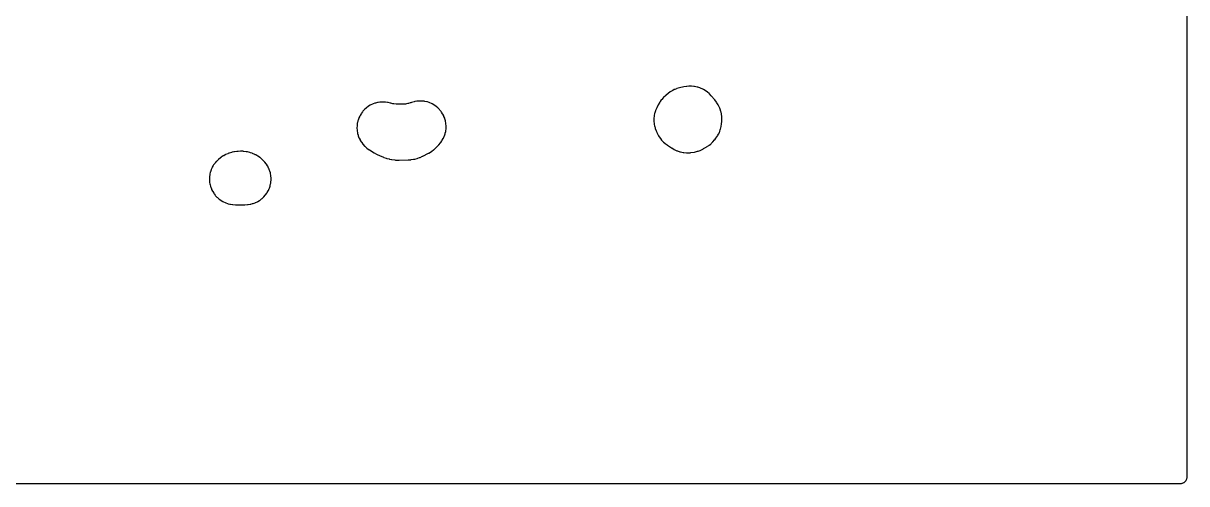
# Model space of a CAD drawing. Header units: millimetres. Extents: x 0 to 300, y 0 to 300.
# Drawn here: x 150 to 300.1, y -0.1 to 59.3 of the extents above; entities that cross this region are included whole.
import ezdxf

# ---------------------------------------------------------------- set-up
doc = ezdxf.new("R2010")
doc.units = ezdxf.units.MM
doc.layers.add('CUT', color=7, linetype='CONTINUOUS')

msp = doc.modelspace()

# ---------------------------------------------------------------- linework, layer by layer
at = {"layer": 'CUT'}
msp.add_lwpolyline([(300.1235, 299.3054), (300.1235, 0.6946), (300.1187, 0.5967), (300.1072, 0.5191), (300.0882, 0.4431), (300.0617, 0.3692), (300.0282, 0.2983), (299.9879, 0.2311), (299.9412, 0.1681), (299.8885, 0.11), (299.8304, 0.0573), (299.7674, 0.0106), (299.7002, -0.0297), (299.6293, -0.0632), (299.5555, -0.0896), (299.4794, -0.1087), (299.4018, -0.1202), (299.3039, -0.125), (296.6235, -0.125), (3.375, -0.125)], dxfattribs=at)
for points in [[(231.66, 45.4242), (231.6719, 45.3946), (231.7292, 45.2601), (231.7474, 45.2205), (231.9297, 44.8527), (231.9728, 44.777), (232.1678, 44.476), (232.2128, 44.4136), (232.367, 44.2213), (232.4109, 44.1712), (232.5662, 44.009), (232.6143, 43.9629), (232.7832, 43.815), (232.8352, 43.7733), (233.0888, 43.5877), (233.1161, 43.5686), (233.6318, 43.225), (233.6672, 43.2027), (234.0071, 43.0023), (234.0815, 42.9638), (234.3385, 42.8482), (234.4167, 42.8181), (234.7179, 42.7208), (234.8003, 42.6992), (235.1272, 42.6329), (235.2131, 42.6205), (235.5943, 42.5877), (235.6809, 42.5852), (236.0621, 42.5959), (236.1483, 42.6032), (236.546, 42.6601), (236.6287, 42.6766), (236.9974, 42.772), (237.0757, 42.7968), (237.3343, 42.8945), (237.4095, 42.9276), (237.7547, 43.1026), (237.7908, 43.1222), (238.125, 43.315), (238.1561, 43.3339), (238.4452, 43.5197), (238.5045, 43.562), (238.6973, 43.7139), (238.7524, 43.7616), (238.9298, 43.9313), (238.98, 43.9841), (239.2044, 44.2442), (239.2275, 44.2724), (239.3117, 44.38), (239.3337, 44.4096), (239.5341, 44.693), (239.5736, 44.7551), (239.6965, 44.9705), (239.7299, 45.0361), (239.8314, 45.2624), (239.8582, 45.331), (239.9373, 45.566), (239.9574, 45.6368), (240.0358, 45.9749), (240.0433, 46.011), (240.0898, 46.2675), (240.0952, 46.3017), (240.1387, 46.6256), (240.1448, 46.6946), (240.1548, 46.9279), (240.1546, 46.9972), (240.1432, 47.2304), (240.1367, 47.2994), (240.1041, 47.5306), (240.0914, 47.5987), (240.0379, 47.826), (240.019, 47.8926), (239.9155, 48.2025), (239.9037, 48.2351), (239.8807, 48.2949), (239.8641, 48.3345), (239.6975, 48.7033), (239.6578, 48.7794), (239.5099, 49.0276), (239.4619, 49.0987), (239.2169, 49.4207), (239.19, 49.4541), (238.8016, 49.9088), (238.7771, 49.9361), (238.5405, 50.1875), (238.4877, 50.2384), (238.3021, 50.4009), (238.2448, 50.4465), (238.0444, 50.5904), (237.9829, 50.6302), (237.7645, 50.7572), (237.6933, 50.7937), (237.3919, 50.9287), (237.3109, 50.9596), (237.0327, 51.0478), (236.9487, 51.0693), (236.5894, 51.1395), (236.5122, 51.1505), (236.2398, 51.1752), (236.1706, 51.1783), (235.9373, 51.1781), (235.8681, 51.1749), (235.6357, 51.1534), (235.5671, 51.1439), (235.246, 51.0845), (235.2121, 51.0774), (234.6894, 50.9557), (234.6563, 50.9472), (234.3463, 50.8602), (234.2814, 50.8388), (234.0664, 50.757), (234.0037, 50.7298), (233.7969, 50.6291), (233.7369, 50.5964), (233.5399, 50.4775), (233.4831, 50.4396), (233.2236, 50.2491), (233.1965, 50.2282), (232.9401, 50.0217), (232.9089, 49.9951), (232.6218, 49.7372), (232.5639, 49.6793), (232.3799, 49.474), (232.3286, 49.4102), (232.1677, 49.1863), (232.1235, 49.1174), (231.9333, 48.7816), (231.9141, 48.7455), (231.7552, 48.426), (231.7388, 48.3909), (231.5929, 48.0556), (231.5656, 47.983), (231.4863, 47.7342), (231.4666, 47.6592), (231.4131, 47.4036), (231.4011, 47.3269), (231.3739, 47.0672), (231.3698, 46.9897), (231.3692, 46.7286), (231.373, 46.6511), (231.4043, 46.3386), (231.4146, 46.2687), (231.4603, 46.035), (231.4751, 45.9729), (231.5339, 45.7662), (231.5539, 45.7056)], [(197.0812, 49.0586), (197.0073, 49.0739), (196.7564, 49.113), (196.6814, 49.1208), (196.4278, 49.1348), (196.3524, 49.1352), (196.0987, 49.124), (196.0237, 49.117), (195.7723, 49.0807), (195.6983, 49.0662), (195.4518, 49.0052), (195.3796, 48.9835), (195.1403, 48.8983), (195.0706, 48.8695), (194.841, 48.7611), (194.7745, 48.7256), (194.5567, 48.5949), (194.4941, 48.553), (194.2903, 48.4014), (194.2321, 48.3534), (194.0444, 48.1824), (193.9912, 48.1289), (193.8214, 47.9401), (193.7738, 47.8816), (193.6235, 47.6769), (193.5819, 47.614), (193.4526, 47.3955), (193.4175, 47.3287), (193.3105, 47.0984), (193.2822, 47.0285), (193.1985, 46.7888), (193.1772, 46.7164), (193.1177, 46.4695), (193.1037, 46.3955), (193.069, 46.1439), (193.0624, 46.0688), (193.0528, 45.815), (193.0536, 45.7396), (193.0692, 45.4861), (193.0775, 45.4112), (193.1181, 45.1605), (193.1339, 45.0867), (193.1991, 44.8413), (193.2221, 44.7695), (193.3113, 44.5317), (193.3413, 44.4625), (193.4536, 44.2348), (193.4903, 44.1689), (193.6247, 43.9534), (193.6677, 43.8915), (193.8227, 43.6903), (193.8717, 43.633), (194.0459, 43.4482), (194.1003, 43.396), (194.292, 43.2294), (194.3512, 43.1828), (194.6413, 42.9774), (194.6726, 42.9563), (195.267, 42.5781), (195.297, 42.56), (195.5836, 42.3957), (195.6459, 42.3637), (195.9463, 42.2265), (195.9785, 42.2127), (196.5018, 42.0023), (196.5338, 41.9903), (196.8387, 41.8834), (196.9043, 41.8637), (197.2175, 41.7847), (197.2508, 41.7771), (197.5122, 41.7236), (197.5547, 41.7161), (197.9567, 41.6573), (198.0425, 41.6497), (198.4485, 41.6368), (198.4916, 41.6367), (199.6493, 41.6656), (199.6824, 41.6672), (199.994, 41.6886), (200.0598, 41.696), (200.3683, 41.7444), (200.4009, 41.7503), (200.4816, 41.7666), (200.5165, 41.7745), (200.8446, 41.8571), (200.9133, 41.8779), (201.1411, 41.9587), (201.2075, 41.9859), (201.5143, 42.1286), (201.5464, 42.1445), (202.2896, 42.5339), (202.3257, 42.5541), (202.661, 42.7537), (202.7297, 42.7999), (202.9522, 42.9677), (203.0155, 43.0211), (203.2996, 43.2884), (203.3289, 43.3176), (203.5764, 43.5773), (203.6015, 43.6051), (203.832, 43.8721), (203.878, 43.9311), (204.0231, 44.1371), (204.0631, 44.2003), (204.1873, 44.4196), (204.2209, 44.4865), (204.3228, 44.7169), (204.3497, 44.7868), (204.4285, 45.0261), (204.4484, 45.0982), (204.5033, 45.3442), (204.516, 45.4179), (204.5464, 45.6681), (204.5518, 45.7427), (204.5575, 45.9946), (204.5555, 46.0694), (204.5365, 46.3207), (204.5271, 46.3949), (204.4834, 46.6431), (204.4668, 46.7161), (204.399, 46.9587), (204.3753, 47.0297), (204.2839, 47.2645), (204.2533, 47.3328), (204.1393, 47.5575), (204.1022, 47.6225), (203.9666, 47.8349), (203.9232, 47.8959), (203.7674, 48.094), (203.7183, 48.1504), (203.5438, 48.3322), (203.4894, 48.3835), (203.2978, 48.5472), (203.2386, 48.593), (203.0319, 48.7371), (202.9684, 48.7768), (202.7485, 48.8999), (202.6815, 48.9331), (202.4506, 49.034), (202.3806, 49.0605), (202.1409, 49.1382), (202.0687, 49.1577), (201.8225, 49.2114), (201.7487, 49.2238), (201.4984, 49.253), (201.4238, 49.258), (201.1718, 49.2625), (201.097, 49.2602), (200.8458, 49.2399), (200.7716, 49.2302), (200.5237, 49.1853), (200.4508, 49.1683), (200.1116, 49.0717), (200.0759, 49.0606), (199.987, 49.0304), (199.9381, 49.0151), (199.7248, 48.9533), (199.6252, 48.9293), (199.4324, 48.8918), (199.331, 48.8768), (199.1357, 48.8568), (199.0334, 48.851), (198.8113, 48.8483), (198.7601, 48.8488), (198.1635, 48.8685), (198.1007, 48.8723), (197.8295, 48.8963), (197.7052, 48.9142), (197.4383, 48.9679), (197.377, 48.982)], [(174.7426, 41.2727), (174.6974, 41.2146), (174.5547, 41.0114), (174.5153, 40.9491), (174.3929, 40.733), (174.3597, 40.6672), (174.2589, 40.4403), (174.2322, 40.3715), (174.1538, 40.1359), (174.1339, 40.0649), (174.0787, 39.8228), (174.0658, 39.7502), (174.0343, 39.5039), (174.0285, 39.4305), (174.0211, 39.1822), (174.0224, 39.1085), (174.039, 38.8608), (174.0475, 38.7876), (174.088, 38.5426), (174.1035, 38.4705), (174.1676, 38.2306), (174.19, 38.1604), (174.277, 37.9278), (174.3062, 37.8601), (174.4153, 37.637), (174.4508, 37.5725), (174.5811, 37.361), (174.6227, 37.3002), (174.7728, 37.1024), (174.8201, 37.0459), (174.9887, 36.8635), (175.0413, 36.8119), (175.2267, 36.6467), (175.2841, 36.6004), (175.4846, 36.454), (175.5462, 36.4135), (175.76, 36.2872), (175.8252, 36.2528), (176.0502, 36.1478), (176.1184, 36.1199), (176.3526, 36.0372), (176.4232, 36.016), (176.6642, 35.9564), (176.7366, 35.9421), (176.9822, 35.9061), (177.0556, 35.899), (177.4027, 35.8821), (177.4396, 35.8812), (177.6532, 35.8812), (177.7131, 35.8812), (178.5519, 35.8813), (178.5898, 35.8822), (178.9467, 35.9), (179.0221, 35.9076), (179.2746, 35.9456), (179.3489, 35.9607), (179.5962, 36.0237), (179.6687, 36.046), (179.9085, 36.1334), (179.9784, 36.1628), (180.2084, 36.2736), (180.2749, 36.3099), (180.4927, 36.443), (180.5554, 36.4857), (180.7588, 36.6399), (180.8169, 36.6887), (181.004, 36.8624), (181.0569, 36.9166), (181.2257, 37.1081), (181.273, 37.1674), (181.4219, 37.3747), (181.463, 37.4384), (181.5906, 37.6595), (181.6251, 37.727), (181.73, 37.9597), (181.7577, 38.0303), (181.8389, 38.2723), (181.8594, 38.3453), (181.9161, 38.5942), (181.9292, 38.6688), (181.9608, 38.9221), (181.9664, 38.9977), (181.9727, 39.2529), (181.9707, 39.3287), (181.9515, 39.5833), (181.9421, 39.6585), (181.8976, 39.9099), (181.8807, 39.9837), (181.8114, 40.2294), (181.7872, 40.3013), (181.6937, 40.5388), (181.6625, 40.6079), (181.5459, 40.835), (181.508, 40.9006), (181.3693, 41.115), (181.325, 41.1765), (181.1657, 41.3759), (181.1155, 41.4327), (180.8807, 41.6731), (180.827, 41.723), (180.5896, 41.9232), (180.5334, 41.9662), (180.3378, 42.1022), (180.278, 42.1399), (179.9877, 42.3039), (179.9565, 42.3206), (179.9288, 42.3346), (179.8969, 42.3498), (179.5934, 42.4859), (179.5277, 42.5118), (179.3028, 42.5885), (179.235, 42.6081), (178.9116, 42.6858), (178.8771, 42.6933), (178.7909, 42.7098), (178.7559, 42.7156), (178.4252, 42.7632), (178.3547, 42.77), (178.1162, 42.7818), (178.0454, 42.782), (177.7116, 42.7673), (177.6762, 42.7649), (177.5888, 42.757), (177.5549, 42.7532), (177.2361, 42.7097), (177.1689, 42.6975), (176.9448, 42.6462), (176.879, 42.6279), (176.5731, 42.5282), (176.5409, 42.5169), (176.4274, 42.4743), (176.397, 42.462), (176.1126, 42.3408), (176.0534, 42.3125), (175.8584, 42.2086), (175.8019, 42.1753), (175.5426, 42.007), (175.5154, 41.9885), (175.4924, 41.9721), (175.4629, 41.95), (175.1899, 41.7349), (175.1343, 41.6866), (174.9551, 41.5147), (174.9044, 41.4612)]]:
    msp.add_lwpolyline(points, close=True, dxfattribs=at)

doc.saveas('drawing.dxf')
